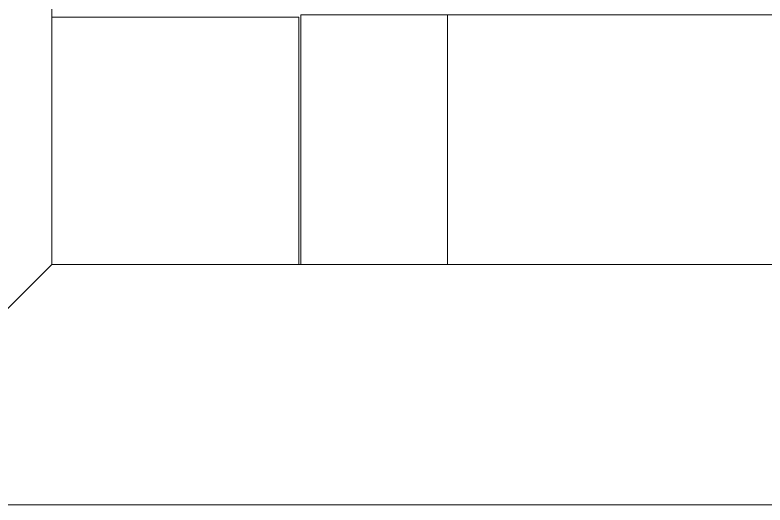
# Model space of a CAD drawing. Header units: millimetres. Extents: x 0 to 59350, y 0 to 29700.
# Drawn here: x 15622.1 to 15793.7, y 7063.1 to 7175.1 of the extents above; entities that cross this region are included whole.
import ezdxf

# ---------------------------------------------------------------- set-up
doc = ezdxf.new("R2010")
doc.units = ezdxf.units.MM
doc.layers.add('Standard', color=7, linetype='Continuous', lineweight=25)

msp = doc.modelspace()

# ---------------------------------------------------------------- linework, layer by layer
at = {"layer": 'Standard', "color": 59, "linetype": 'Continuous', "lineweight": 18}
for p, q in [((15630.49, 7118.12), (15630.51, 7538.12)), ((15630.51, 7538.12), (15630.49, 7118.12)), ((15575.49, 7063.12), (15630.49, 7118.12)), ((15630.49, 7118.12), (15575.49, 7063.12)), ((15630.49, 7118.12), (15575.49, 7063.12)), ((15575.49, 7063.12), (15630.49, 7118.12)), ((17070.49, 7118.12), (15630.49, 7118.12)), ((15630.49, 7118.12), (17070.49, 7118.12)), ((15575.49, 7063.12), (17125.5, 7063.11)), ((17125.5, 7063.11), (15575.49, 7063.12))]:
    msp.add_line(p, q, dxfattribs=at)
at = {"layer": 'Standard', "color": 51, "linetype": 'Continuous', "lineweight": 18}
for p, q in [((15630.49, 7174.62), (15630.49, 7118.12)), ((15686.99, 7174.62), (15630.49, 7174.62)), ((15630.49, 7118.12), (15630.49, 7174.62)), ((15630.49, 7174.62), (15686.99, 7174.62)), ((15686.99, 7118.12), (15686.99, 7174.62)), ((15686.99, 7174.62), (15686.99, 7118.12)), ((15630.49, 7118.12), (15686.99, 7118.12)), ((15686.99, 7118.12), (15630.49, 7118.12))]:
    msp.add_line(p, q, dxfattribs=at)
at = {"layer": 'Standard', "color": 2, "linetype": 'Continuous', "lineweight": 18}
for p, q in [((15720.99, 7175.12), (15687.49, 7175.12)), ((15687.49, 7175.12), (15687.49, 7118.12)), ((15687.49, 7175.12), (17013.49, 7175.12)), ((15720.99, 7118.12), (15720.99, 7175.12)), ((15687.49, 7118.12), (15720.99, 7118.12)), ((15687.49, 7118.12), (17013.49, 7118.12))]:
    msp.add_line(p, q, dxfattribs=at)

doc.saveas('drawing.dxf')
